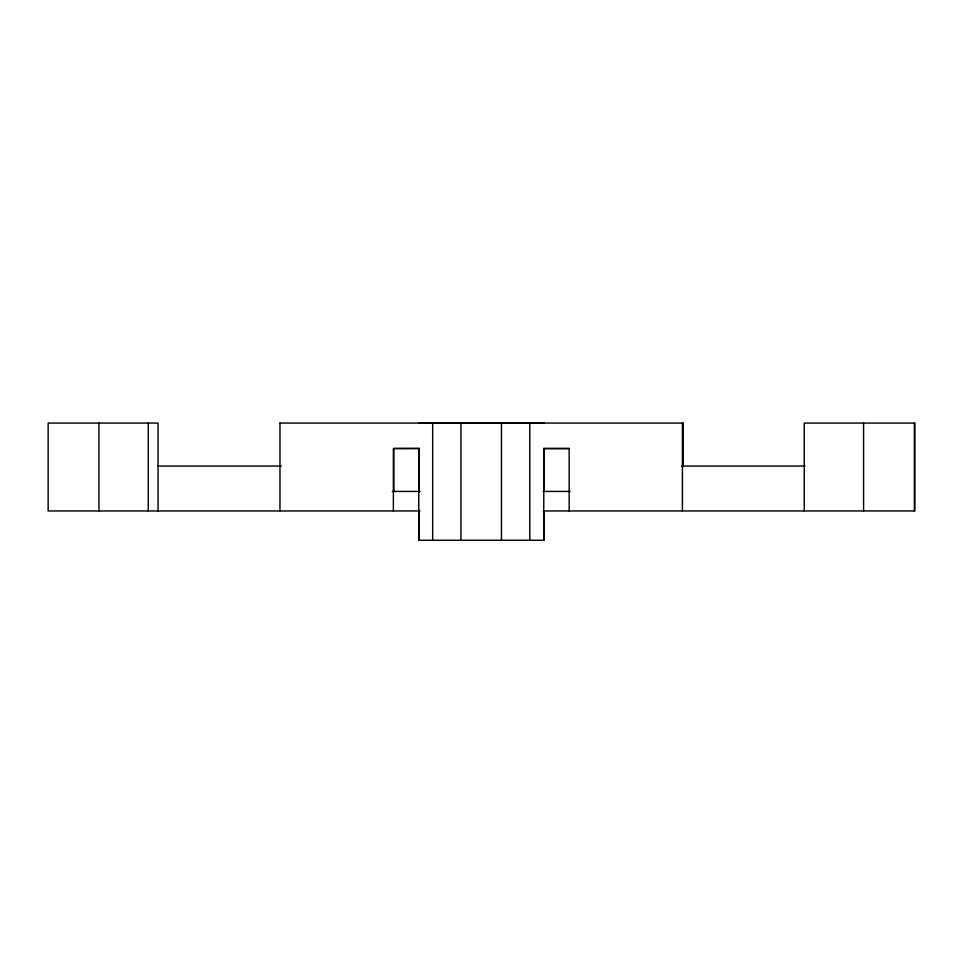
<?xml version="1.0" encoding="UTF-8"?>
<svg xmlns="http://www.w3.org/2000/svg" width="963" height="963" viewBox="0 0 963 963"><rect width="100%" height="100%" fill="white"/><g stroke="black" fill="none" stroke-linecap="round" stroke-linejoin="round"><path stroke-width="1.44" d="M465.562 423.07L467.837 422.745M451.767 423.07L454.885 422.745M451.178 423.07L454.404 422.745M437.07 423.07L443.75 422.745M427.139 423.07L434.746 422.745M421.361 423.07L429.859 422.745M419.23 423.07L428.029 422.745M519.719 422.745L495.632 422.745L497.907 423.07M435.216 422.745L418.761 423.07L535.452 422.745M481.259 422.745L443.281 422.745M279.92 423.07L683.08 423.07L683.08 466.273M569.627 448.457L544.239 448.457L544.239 491.431M419.23 448.602L393.843 448.602L393.843 491.66M543.77 448.602L569.157 448.602L569.157 510.956M157.583 466.044L281.34 466.044M681.66 466.044L804.936 466.044M392.302 491.431L420.024 491.431M543.096 491.431L570.18 491.431M420.012 510.956L48.15 510.956L48.15 423.07L158.052 423.07L158.088 510.968M543.18 510.956L914.85 510.956L914.85 423.07L804.274 423.07L804.274 510.956M527.784 422.745L544.239 423.07M534.971 422.745L543.77 423.07M533.622 422.745L542.109 423.07M533.141 422.745L541.639 423.07M528.254 422.745L535.861 423.07M519.25 422.745L525.93 423.07M508.596 422.745L511.822 423.07M508.115 422.745L511.233 423.07M914.369 423.07L914.369 510.956M863.582 423.07L863.582 510.956M683.032 423.07L683.032 466.032M682.394 423.07L682.394 510.956M544.239 510.643L544.239 540.255L418.761 540.255L418.761 448.337L393.373 448.457L393.373 510.956M543.77 448.337L543.77 540.255M529.794 423.07L529.794 540.255M501.47 423.07L501.47 540.255M460.952 423.07L460.952 540.255M432.664 423.07L432.664 540.255M419.23 448.337L419.23 492.177M419.23 510.209L419.23 540.255M279.968 423.07L279.968 510.956M148.278 423.07L148.278 510.956M98.936 423.07L98.936 510.956"/></g></svg>
